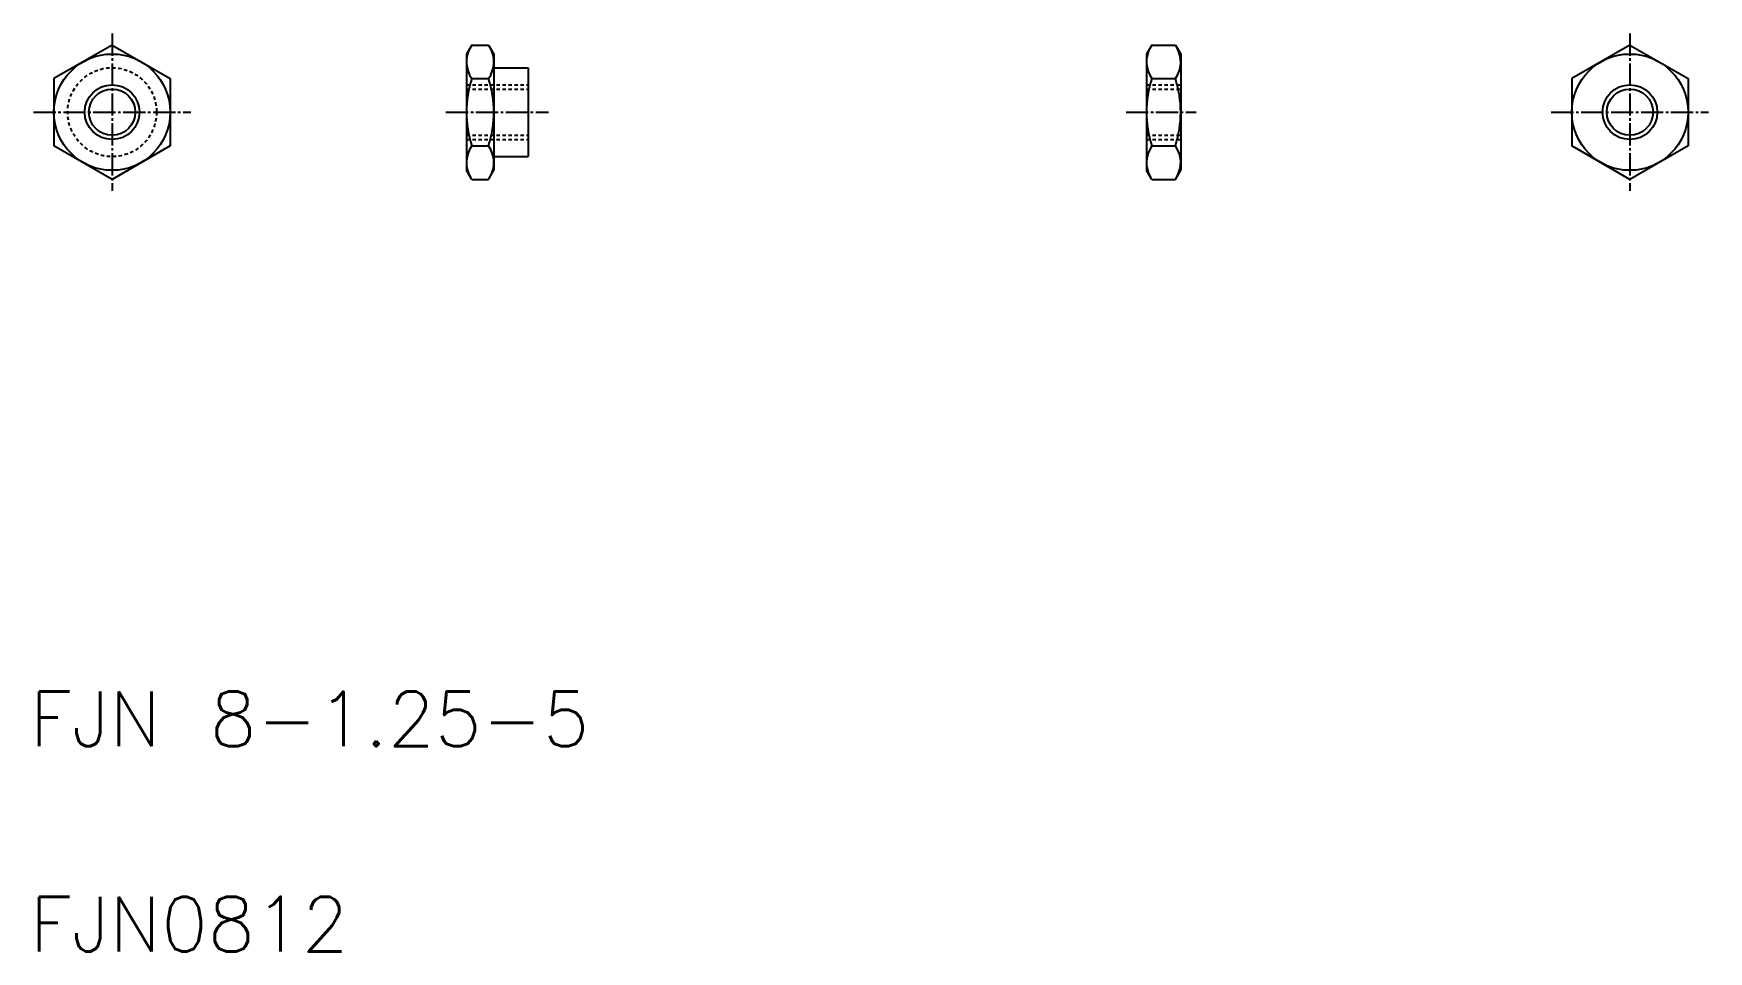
# Model space of a CAD drawing. Extents: x 165 to 410, y 68 to 202.
import ezdxf

# ---------------------------------------------------------------- set-up
doc = ezdxf.new("R2010")
doc.units = 0
doc.header["$LTSCALE"] = 0.25
doc.linetypes.add('CENTER', pattern=[17.5, 13, -1.5, 1.5, -1.5])
doc.linetypes.add('DASHED', pattern=[3.5, 2, -1.5])
doc.layers.get('0').update_dxf_attribs({"linetype": 'CONTINUOUS'})
doc.layers.add('CENTER', color=1, linetype='CENTER')
doc.styles.get("Standard").update_dxf_attribs({"font": 'txt.shx'})

msp = doc.modelspace()

# ---------------------------------------------------------------- linework, layer by layer
for p, q in [((176.61, 200.09), (168.11, 195.19)), ((174.49, 198.87), (174.49, 198.87)), ((176.61, 200.09), (185.11, 195.19)), ((229.2, 200.09), (228.44, 198.78)), ((228.44, 198.78), (228.44, 181.78)), ((229.2, 200.09), (231.68, 200.09)), ((231.68, 200.09), (232.44, 198.78)), ((232.44, 198.78), (232.44, 181.78)), ((328.65, 200.09), (327.89, 198.78)), ((327.89, 198.78), (327.89, 181.78)), ((328.65, 200.09), (332.13, 200.09)), ((332.13, 200.09), (332.89, 198.78)), ((332.89, 198.78), (332.89, 181.78)), ((398.58, 200.09), (390.08, 195.19)), ((396.45, 198.87), (396.45, 198.87)), ((398.58, 200.09), (407.08, 195.19)), ((172.36, 197.64), (172.36, 197.64)), ((232.44, 196.78), (237.44, 196.78)), ((237.44, 196.78), (237.44, 183.78)), ((394.33, 197.64), (394.33, 197.64)), ((168.11, 195.19), (168.11, 185.37)), ((185.11, 195.19), (185.11, 185.37)), ((229.22, 195.19), (231.66, 195.19)), ((328.67, 195.19), (332.11, 195.19)), ((390.08, 195.19), (390.08, 185.37)), ((407.08, 195.19), (407.08, 185.37)), ((176.61, 180.46), (168.11, 185.37)), ((185.11, 185.37), (176.61, 180.46)), ((229.22, 185.37), (231.66, 185.37)), ((232.44, 183.78), (237.44, 183.78)), ((328.67, 185.37), (332.11, 185.37)), ((398.58, 180.46), (390.08, 185.37)), ((407.08, 185.37), (398.58, 180.46)), ((229.2, 180.46), (228.44, 181.78)), ((231.68, 180.46), (232.44, 181.78)), ((328.65, 180.46), (327.89, 181.78)), ((332.13, 180.46), (332.89, 181.78)), ((229.2, 180.46), (231.68, 180.46)), ((328.65, 180.46), (332.13, 180.46))]:
    msp.add_line(p, q)
at = {"color": 3, "linetype": 'DASHED'}
for p, q in [((228.44, 194.28), (237.44, 194.28)), ((228.44, 193.65), (237.44, 193.65)), ((327.89, 194.28), (332.89, 194.28)), ((327.89, 193.65), (332.89, 193.65)), ((228.44, 186.9), (237.44, 186.9)), ((228.44, 186.28), (237.44, 186.28)), ((327.89, 186.9), (332.89, 186.9)), ((327.89, 186.28), (332.89, 186.28))]:
    msp.add_line(p, q, dxfattribs=at)
for centre, radius in [((176.61, 190.28), 8.5), ((398.58, 190.28), 8.5), ((176.61, 190.28), 3.38), ((398.58, 190.28), 3.38)]:
    msp.add_circle(centre, radius)
msp.add_circle((176.61, 190.28), 6.5, dxfattribs=at)
at = {"color": 3}
for centre in [(176.61, 190.28), (398.58, 190.28)]:
    msp.add_circle(centre, 4, dxfattribs=at)
for centre, radius, start, end in [((232.69, 197.64), 4.25, 150, 215.2644), ((228.19, 197.64), 4.25, 324.7356, 30), ((332.14, 197.64), 4.25, 150, 215.2644), ((328.64, 197.64), 4.25, 324.7356, 30), ((244.27, 190.28), 15.83, 161.9403, 198.0597), ((216.61, 190.28), 15.83, 341.9403, 18.0597), ((343.72, 190.28), 15.83, 161.9403, 198.0597), ((317.06, 190.28), 15.83, 341.9403, 18.0597), ((232.69, 182.92), 4.25, 144.7356, 210), ((228.19, 182.92), 4.25, 330, 35.2644), ((332.14, 182.92), 4.25, 144.7356, 210), ((328.64, 182.92), 4.25, 330, 35.2644)]:
    msp.add_arc(centre, radius, start, end)
at = {"layer": 'CENTER', "color": 1, "linetype": 'CENTER'}
for p, q in [((176.61, 201.78), (176.61, 178.78)), ((398.58, 201.78), (398.58, 178.78)), ((165.11, 190.28), (188.11, 190.28)), ((225.44, 190.28), (240.44, 190.28)), ((324.89, 190.28), (335.17, 190.28)), ((387.08, 190.28), (410.08, 190.28))]:
    msp.add_line(p, q, dxfattribs=at)

# ---------------------------------------------------------------- texts
for s, p in [('FJN 8-1.25-5', (164.56, 97.59)), ('FJN0812', (164.56, 67.59))]:
    msp.add_text(s, height=8).set_placement(p)

doc.saveas('drawing.dxf')
